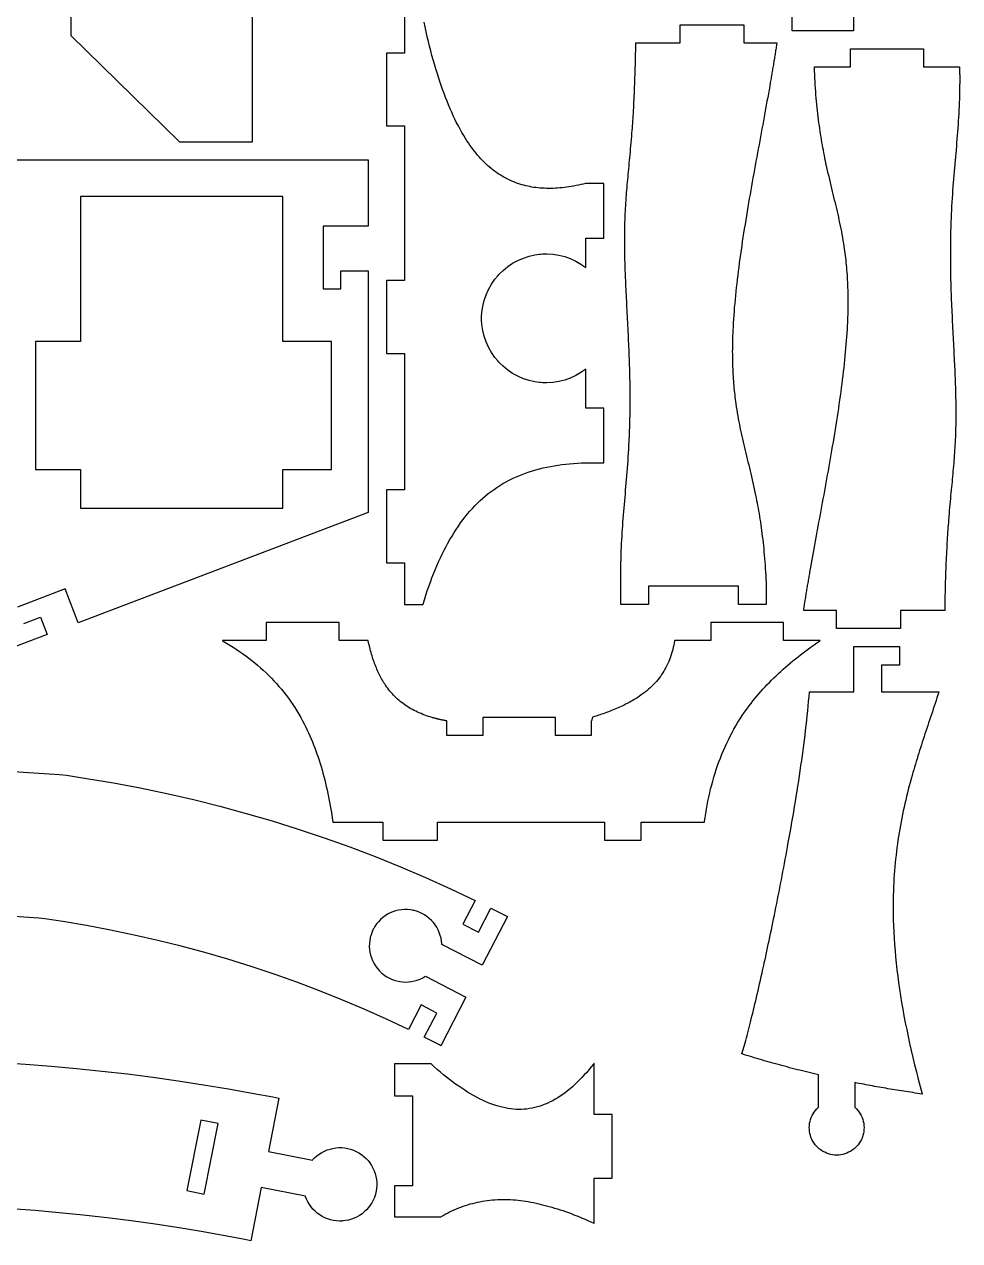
# Model space of a CAD drawing. Extents: x 0 to 195, y 0 to 270.
# Drawn here: x 91.5 to 194.9, y 0 to 134.4 of the extents above; entities that cross this region are included whole.
import ezdxf

# ---------------------------------------------------------------- set-up
doc = ezdxf.new("R2010")
doc.units = 0
doc.layers.get('0').update_dxf_attribs({"linetype": 'CONTINUOUS'})

msp = doc.modelspace()

# ---------------------------------------------------------------- linework, layer by layer
at = {"color": 0}
for points in [[(96.6657, 136.151), (96.6657, 133.173), (108.688, 121.438), (116.741, 121.438), (116.741, 181.513)], [(133.551, 135.245), (133.551, 131.245), (131.551, 131.245), (131.551, 123.195), (133.551, 123.195), (133.551, 106.113), (131.551, 106.113), (131.551, 98.0625), (133.551, 98.0625), (133.551, 82.9728), (131.551, 82.9728), (131.551, 74.9228), (133.551, 74.9228), (133.551, 70.319), (135.594, 70.319), (135.595, 70.3197), (135.595, 70.3203), (135.595, 70.3208), (135.595, 70.3214), (135.596, 70.3232), (135.596, 70.3238), (135.596, 70.325), (135.597, 70.3256), (135.597, 70.3274), (135.597, 70.3279), (135.597, 70.3292), (135.598, 70.3297), (135.598, 70.3303), (135.598, 70.3308), (135.598, 70.3315), (135.599, 70.3333), (135.599, 70.3339), (135.599, 70.3351), (135.599, 70.3357), (135.6, 70.3375), (135.753, 70.8381), (135.911, 71.3321), (136.073, 71.8192), (136.239, 72.2996), (136.409, 72.7728), (136.583, 73.239), (136.762, 73.6982), (136.945, 74.1499), (137.133, 74.5943), (137.325, 75.0314), (137.522, 75.4608), (137.724, 75.8825), (137.93, 76.2965), (138.141, 76.7026), (138.356, 77.101), (138.577, 77.4911), (138.803, 77.8732), (139.033, 78.2471), (139.269, 78.6126), (139.51, 78.9697), (139.756, 79.3183), (140.007, 79.6582), (140.263, 79.9896), (140.525, 80.3119), (140.792, 80.6256), (141.065, 80.9301), (141.343, 81.2256), (141.626, 81.5119), (141.915, 81.7889), (142.211, 82.0565), (142.511, 82.3146), (142.818, 82.5632), (143.131, 82.8021), (143.449, 83.0318), (143.774, 83.2521), (144.103, 83.4631), (144.438, 83.665), (144.779, 83.8576), (145.125, 84.0414), (145.476, 84.2162), (145.833, 84.3824), (146.196, 84.5396), (146.564, 84.6882), (146.936, 84.8282), (147.315, 84.9597), (147.699, 85.0828), (148.086, 85.1975), (148.479, 85.304), (148.878, 85.4022), (149.282, 85.4925), (149.69, 85.5747), (150.103, 85.649), (150.521, 85.7154), (150.943, 85.774), (151.371, 85.825), (151.803, 85.8685), (152.239, 85.9043), (152.681, 85.9328), (153.126, 85.9539), (153.576, 85.9676), (153.576, 85.9676), (155.601, 85.9676), (155.601, 92.0176), (153.601, 92.0176), (153.601, 96.3315), (153.469, 96.2283), (153.057, 95.9433), (152.482, 95.6099), (151.881, 95.3325), (151.258, 95.1125), (150.618, 94.951), (149.965, 94.8493), (149.301, 94.8088), (148.8, 94.8172), (148.633, 94.8304), (148.467, 94.8436), (147.969, 94.9147), (147.322, 95.0596), (146.692, 95.2633), (146.086, 95.524), (145.506, 95.8397), (144.957, 96.2086), (144.442, 96.6288), (144.079, 96.9754), (143.965, 97.0981), (143.853, 97.2208), (143.536, 97.6101), (143.157, 98.1565), (142.833, 98.7332), (142.565, 99.3363), (142.353, 99.9615), (142.2, 100.605), (142.107, 101.263), (142.075, 101.764), (142.075, 101.931), (142.075, 102.098), (142.107, 102.599), (142.2, 103.257), (142.353, 103.9), (142.565, 104.526), (142.833, 105.129), (143.157, 105.705), (143.536, 106.252), (143.853, 106.641), (143.965, 106.764), (144.079, 106.886), (144.442, 107.233), (144.957, 107.653), (145.506, 108.022), (146.086, 108.338), (146.692, 108.598), (147.322, 108.802), (147.969, 108.947), (148.467, 109.018), (148.633, 109.031), (148.8, 109.045), (149.301, 109.053), (149.965, 109.012), (150.618, 108.911), (151.258, 108.749), (151.881, 108.529), (152.482, 108.252), (153.057, 107.919), (153.469, 107.634), (153.601, 107.53), (153.601, 110.792), (155.601, 110.792), (155.601, 116.842), (153.572, 116.842), (153.569, 116.841), (153.301, 116.774), (153.036, 116.711), (152.772, 116.653), (152.51, 116.598), (152.249, 116.548), (151.989, 116.503), (151.732, 116.461), (151.476, 116.424), (151.222, 116.392), (150.971, 116.364), (150.719, 116.34), (150.471, 116.32), (150.225, 116.306), (149.981, 116.295), (149.737, 116.289), (149.496, 116.288), (149.256, 116.291), (149.018, 116.299), (148.783, 116.311), (148.549, 116.328), (148.317, 116.35), (148.087, 116.376), (147.858, 116.407), (147.632, 116.443), (147.408, 116.483), (147.186, 116.528), (146.965, 116.578), (146.746, 116.633), (146.529, 116.692), (146.315, 116.756), (146.086, 116.831), (145.858, 116.912), (145.633, 116.998), (145.411, 117.091), (145.192, 117.189), (144.974, 117.294), (144.758, 117.404), (144.546, 117.521), (144.335, 117.643), (144.128, 117.771), (143.922, 117.905), (143.718, 118.045), (143.517, 118.191), (143.318, 118.343), (143.122, 118.501), (142.928, 118.664), (142.736, 118.833), (142.547, 119.008), (142.36, 119.189), (142.175, 119.376), (141.993, 119.569), (141.814, 119.767), (141.636, 119.971), (141.46, 120.181), (141.288, 120.397), (141.115, 120.618), (140.947, 120.846), (140.781, 121.078), (140.617, 121.317), (140.456, 121.561), (140.296, 121.811), (140.093, 122.142), (139.893, 122.482), (139.697, 122.831), (139.506, 123.188), (139.317, 123.553), (139.131, 123.927), (138.947, 124.309), (138.769, 124.7), (138.593, 125.099), (138.42, 125.506), (138.251, 125.921), (138.085, 126.343), (137.922, 126.774), (137.762, 127.213), (137.605, 127.659), (137.451, 128.113), (137.3, 128.574), (137.153, 129.043), (137.008, 129.52), (136.866, 130.003), (136.727, 130.494), (136.591, 130.992), (136.457, 131.497), (136.327, 132.009), (136.199, 132.528), (136.074, 133.054), (135.952, 133.587), (135.832, 134.126), (135.715, 134.672)], [(183.189, 135.709), (183.189, 133.709), (176.389, 133.709), (176.389, 135.709)], [(84.5758, 119.438), (129.551, 119.438), (129.551, 112.127), (129.551, 112.127), (124.551, 112.127), (124.551, 105.177), (126.501, 105.177), (126.501, 107.177), (129.551, 107.177), (129.551, 80.4887), (97.471, 68.2986), (96.0501, 72.0378), (90.7683, 70.0307)], [(91.461, 68.2079), (93.3306, 68.9183), (94.0588, 67.0019), (59.8769, 54.0132)], [(79.469, 52.57), (95.4311, 51.5376), (96.1781, 51.4347), (98.415, 51.0961), (101.387, 50.5961), (104.348, 50.0381), (107.295, 49.4222), (110.229, 48.7487), (113.148, 48.0181), (116.051, 47.2301), (118.938, 46.3856), (121.808, 45.4844), (124.66, 44.5269), (127.493, 43.5133), (130.307, 42.444), (133.1, 41.3192), (135.872, 40.1392), (138.621, 38.9039), (140.669, 37.9432), (141.347, 37.6139), (139.993, 34.9883), (141.726, 34.0944), (143.097, 36.7514), (143.25, 36.6749), (144.772, 35.8993), (144.924, 35.8208), (142.15, 30.444), (137.671, 32.7543), (137.668, 32.8389), (137.644, 33.0918), (137.589, 33.4214), (137.508, 33.7421), (137.401, 34.0524), (137.27, 34.351), (137.116, 34.6369), (136.94, 34.9086), (136.743, 35.165), (136.526, 35.4046), (136.29, 35.6263), (136.036, 35.8287), (135.766, 36.0107), (135.479, 36.1708), (135.178, 36.3081), (134.864, 36.4207), (134.619, 36.4896), (134.537, 36.5079), (134.454, 36.5262), (134.203, 36.5674), (133.871, 36.5983), (133.54, 36.6014), (133.213, 36.5775), (132.89, 36.5272), (132.575, 36.4511), (132.267, 36.3501), (131.969, 36.2249), (131.682, 36.0761), (131.407, 35.9043), (131.147, 35.7106), (130.902, 35.4953), (130.674, 35.2592), (130.465, 35.0031), (130.276, 34.7276), (130.147, 34.5087), (130.108, 34.4335), (130.069, 34.3583), (129.966, 34.1265), (129.851, 33.8126), (129.763, 33.4936), (129.703, 33.1711), (129.67, 32.8467), (129.663, 32.5221), (129.682, 32.1989), (129.727, 31.8788), (129.798, 31.5632), (129.894, 31.2539), (130.015, 30.9526), (130.161, 30.661), (130.331, 30.3804), (130.525, 30.1126), (130.743, 29.8594), (130.922, 29.679), (130.985, 29.6224), (131.047, 29.5658), (131.245, 29.4064), (131.52, 29.2154), (131.806, 29.0497), (132.102, 28.9092), (132.407, 28.7942), (132.72, 28.7046), (133.037, 28.6408), (133.358, 28.6029), (133.681, 28.5908), (134.005, 28.6049), (134.327, 28.6451), (134.646, 28.7117), (134.961, 28.8047), (135.269, 28.9243), (135.57, 29.0707), (135.79, 29.1976), (135.861, 29.2439), (140.339, 26.9335), (140.339, 26.9335), (137.566, 21.5567), (137.414, 21.6353), (135.891, 22.41), (135.738, 22.4863), (137.119, 25.1626), (135.386, 26.0567), (133.987, 23.3451), (133.383, 23.6361), (131.559, 24.4856), (129.111, 25.5776), (126.643, 26.621), (124.156, 27.6154), (121.652, 28.5608), (119.13, 29.4567), (116.592, 30.3031), (114.037, 31.0997), (111.468, 31.8464), (108.884, 32.5428), (106.287, 33.1888), (103.677, 33.784), (101.055, 34.3285), (98.4215, 34.8217), (95.7774, 35.2636), (93.7876, 35.5629), (93.1233, 35.654), (85.999, 36.1147)], [(88.8408, 19.6986), (91.6628, 19.5146), (94.4819, 19.2954), (97.2982, 19.0414), (100.111, 18.7524), (102.92, 18.4283), (105.725, 18.0694), (108.526, 17.6758), (111.322, 17.2474), (114.113, 16.784), (116.899, 16.286), (118.985, 15.8907), (119.679, 15.7532), (118.514, 9.86746), (123.38, 8.90408), (123.436, 8.96838), (123.615, 9.15181), (123.867, 9.37614), (124.134, 9.57667), (124.415, 9.75319), (124.707, 9.90533), (125.009, 10.0327), (125.319, 10.1351), (125.637, 10.2121), (125.959, 10.2634), (126.285, 10.2887), (126.613, 10.2876), (126.941, 10.2598), (127.268, 10.205), (127.592, 10.1229), (127.911, 10.0131), (128.147, 9.91297), (128.223, 9.87532), (128.3, 9.83772), (128.523, 9.71192), (128.805, 9.52642), (129.068, 9.32032), (129.311, 9.09511), (129.533, 8.85232), (129.735, 8.59338), (129.914, 8.31982), (130.07, 8.03321), (130.203, 7.73492), (130.312, 7.42654), (130.395, 7.10954), (130.453, 6.78538), (130.485, 6.45562), (130.489, 6.12169), (130.465, 5.7851), (130.43, 5.53114), (130.413, 5.44738), (130.397, 5.36367), (130.333, 5.11524), (130.226, 4.79508), (130.095, 4.48801), (129.94, 4.1951), (129.763, 3.91749), (129.565, 3.65625), (129.347, 3.41254), (129.111, 3.18739), (128.857, 2.98199), (128.587, 2.79731), (128.303, 2.63456), (128.004, 2.49479), (127.694, 2.37918), (127.372, 2.28868), (127.041, 2.22456), (126.787, 2.19342), (126.701, 2.18778), (126.616, 2.18218), (126.36, 2.17958), (126.023, 2.19965), (125.693, 2.24707), (125.369, 2.3209), (125.056, 2.42025), (124.752, 2.54417), (124.46, 2.69174), (124.182, 2.86203), (123.918, 3.05414), (123.669, 3.26708), (123.439, 3.5), (123.227, 3.7519), (123.035, 4.02192), (122.864, 4.30908), (122.717, 4.61253), (122.621, 4.85042), (122.593, 4.93121), (117.727, 5.89453), (116.562, 0.00879), (115.905, 0.13894), (113.931, 0.51275), (111.295, 0.98318), (108.653, 1.42014), (106.007, 1.82357), (103.356, 2.19347), (100.701, 2.52979), (98.0422, 2.83247), (95.38, 3.10151), (92.7146, 3.33692), (90.0461, 3.53863)]]:
    msp.add_lwpolyline(points, dxfattribs=at)
for points in [[(173.526, 72.3444), (173.526, 70.319), (170.476, 70.319), (170.476, 72.319), (160.526, 72.319), (160.526, 70.319), (157.476, 70.319), (157.476, 72.3436), (157.475, 72.4647), (157.472, 72.5857), (157.471, 72.7064), (157.469, 72.8267), (157.468, 72.9468), (157.467, 73.0667), (157.467, 73.1863), (157.465, 73.3054), (157.465, 73.4244), (157.464, 73.5432), (157.464, 73.6617), (157.465, 73.7799), (157.465, 73.8978), (157.465, 74.0154), (157.467, 74.1329), (157.467, 74.2501), (157.468, 74.3671), (157.469, 74.4836), (157.471, 74.6001), (157.474, 74.7162), (157.475, 74.8322), (157.478, 74.9479), (157.479, 75.0635), (157.482, 75.1788), (157.485, 75.2936), (157.487, 75.4085), (157.49, 75.5231), (157.494, 75.6374), (157.497, 75.7515), (157.501, 75.8653), (157.515, 76.2686), (157.532, 76.6692), (157.551, 77.0675), (157.571, 77.4639), (157.594, 77.8583), (157.618, 78.2514), (157.644, 78.6432), (157.672, 79.034), (157.701, 79.424), (157.731, 79.8135), (157.761, 80.2029), (157.793, 80.5922), (157.826, 80.9818), (157.86, 81.3719), (157.893, 81.7629), (157.928, 82.155), (157.962, 82.5483), (157.996, 82.9432), (158.031, 83.34), (158.065, 83.7389), (158.099, 84.1401), (158.132, 84.5439), (158.164, 84.9506), (158.196, 85.3603), (158.228, 85.7735), (158.257, 86.1903), (158.286, 86.6108), (158.314, 87.0357), (158.34, 87.465), (158.364, 87.8989), (158.386, 88.3378), (158.399, 88.5847), (158.41, 88.8333), (158.421, 89.0837), (158.431, 89.336), (158.439, 89.5897), (158.449, 89.8454), (158.456, 90.1026), (158.462, 90.3615), (158.469, 90.6221), (158.475, 90.8843), (158.481, 91.1481), (158.485, 91.4135), (158.489, 91.6804), (158.492, 91.949), (158.494, 92.219), (158.496, 92.4907), (158.497, 92.7639), (158.497, 93.0385), (158.497, 93.3146), (158.496, 93.5921), (158.494, 93.8711), (158.492, 94.1515), (158.489, 94.4335), (158.485, 94.7168), (158.479, 95.0014), (158.475, 95.2874), (158.468, 95.5747), (158.461, 95.8633), (158.454, 96.1533), (158.446, 96.4446), (158.438, 96.7372), (158.426, 97.0749), (158.414, 97.4136), (158.401, 97.7532), (158.389, 98.0936), (158.375, 98.4346), (158.36, 98.776), (158.344, 99.1175), (158.329, 99.4593), (158.314, 99.8011), (158.297, 100.143), (158.281, 100.484), (158.264, 100.825), (158.247, 101.165), (158.231, 101.505), (158.212, 101.843), (158.196, 102.181), (158.178, 102.517), (158.161, 102.852), (158.144, 103.186), (158.126, 103.517), (158.11, 103.847), (158.093, 104.175), (158.078, 104.501), (158.061, 104.825), (158.046, 105.146), (158.032, 105.465), (158.017, 105.781), (158.004, 106.094), (157.99, 106.405), (157.978, 106.712), (157.968, 106.956), (157.96, 107.198), (157.951, 107.438), (157.943, 107.676), (157.936, 107.911), (157.929, 108.144), (157.924, 108.376), (157.918, 108.605), (157.913, 108.832), (157.908, 109.058), (157.904, 109.281), (157.901, 109.502), (157.899, 109.722), (157.896, 109.939), (157.894, 110.155), (157.893, 110.368), (157.893, 110.58), (157.893, 110.79), (157.894, 110.999), (157.896, 111.205), (157.897, 111.41), (157.9, 111.613), (157.903, 111.815), (157.907, 112.015), (157.911, 112.213), (157.915, 112.41), (157.921, 112.605), (157.928, 112.798), (157.933, 112.99), (157.942, 113.181), (157.954, 113.483), (157.968, 113.782), (157.985, 114.078), (158.001, 114.372), (158.019, 114.664), (158.039, 114.955), (158.06, 115.244), (158.082, 115.533), (158.104, 115.821), (158.128, 116.109), (158.153, 116.397), (158.178, 116.686), (158.204, 116.976), (158.231, 117.267), (158.257, 117.56), (158.285, 117.855), (158.314, 118.153), (158.343, 118.453), (158.372, 118.757), (158.401, 119.064), (158.431, 119.375), (158.46, 119.69), (158.49, 120.01), (158.521, 120.334), (158.55, 120.665), (158.581, 121.001), (158.61, 121.343), (158.639, 121.691), (158.668, 122.046), (158.697, 122.408), (158.718, 122.67), (158.737, 122.935), (158.757, 123.205), (158.776, 123.478), (158.796, 123.757), (158.814, 124.039), (158.832, 124.327), (158.85, 124.618), (158.868, 124.915), (158.885, 125.216), (158.901, 125.522), (158.917, 125.833), (158.933, 126.149), (158.949, 126.47), (158.962, 126.795), (158.978, 127.127), (158.992, 127.463), (159.004, 127.804), (159.017, 128.151), (159.029, 128.504), (159.04, 128.862), (159.051, 129.225), (159.063, 129.594), (159.072, 129.969), (159.081, 130.35), (159.09, 130.737), (159.097, 131.129), (159.106, 131.528), (159.111, 131.933), (159.117, 132.344), (159.117, 132.346), (159.118, 132.347), (159.118, 132.35), (159.118, 132.351), (159.118, 132.354), (159.118, 132.355), (159.118, 132.358), (159.118, 132.359), (159.118, 132.363), (159.118, 132.363), (159.118, 132.367), (159.118, 132.368), (159.118, 132.369), (164.015, 132.369), (164.015, 134.369), (171.065, 134.369), (171.065, 132.369), (174.711, 132.369), (174.711, 132.368), (174.711, 132.367), (174.711, 132.366), (174.711, 132.364), (174.711, 132.363), (174.711, 132.362), (174.711, 132.361), (174.71, 132.361), (174.71, 132.36), (174.71, 132.359), (174.71, 132.358), (174.71, 132.357), (174.71, 132.356), (174.71, 132.355), (174.71, 132.354), (174.71, 132.352), (174.708, 132.351), (174.708, 132.348), (174.708, 132.347), (174.708, 132.345), (174.708, 132.344), (174.708, 132.343), (174.707, 132.341), (174.707, 132.34), (174.686, 132.203), (174.664, 132.066), (174.643, 131.928), (174.621, 131.789), (174.599, 131.65), (174.576, 131.51), (174.554, 131.369), (174.532, 131.228), (174.508, 131.087), (174.486, 130.945), (174.462, 130.802), (174.439, 130.659), (174.415, 130.515), (174.392, 130.371), (174.368, 130.226), (174.343, 130.081), (174.319, 129.935), (174.294, 129.789), (174.269, 129.642), (174.244, 129.494), (174.219, 129.346), (174.194, 129.197), (174.169, 129.048), (174.143, 128.899), (174.118, 128.749), (174.092, 128.598), (174.065, 128.447), (174.039, 128.295), (174.013, 128.143), (173.986, 127.99), (173.915, 127.583), (173.842, 127.172), (173.768, 126.758), (173.693, 126.339), (173.618, 125.918), (173.54, 125.494), (173.462, 125.067), (173.385, 124.636), (173.306, 124.203), (173.225, 123.767), (173.144, 123.329), (173.064, 122.889), (172.982, 122.446), (172.9, 122.001), (172.818, 121.554), (172.735, 121.105), (172.651, 120.655), (172.569, 120.202), (172.486, 119.749), (172.403, 119.294), (172.319, 118.837), (172.236, 118.38), (172.154, 117.922), (172.071, 117.462), (171.989, 117.002), (171.907, 116.542), (171.826, 116.081), (171.744, 115.62), (171.665, 115.158), (171.585, 114.696), (171.507, 114.235), (171.425, 113.753), (171.344, 113.273), (171.267, 112.793), (171.189, 112.314), (171.112, 111.836), (171.038, 111.359), (170.964, 110.884), (170.892, 110.41), (170.821, 109.938), (170.753, 109.467), (170.686, 108.998), (170.621, 108.531), (170.558, 108.066), (170.496, 107.604), (170.438, 107.143), (170.381, 106.686), (170.325, 106.23), (170.272, 105.778), (170.222, 105.328), (170.175, 104.881), (170.129, 104.438), (170.086, 103.997), (170.046, 103.56), (170.008, 103.127), (169.974, 102.697), (169.942, 102.27), (169.913, 101.848), (169.886, 101.429), (169.862, 101.015), (169.842, 100.605), (169.829, 100.302), (169.818, 100.002), (169.808, 99.7039), (169.8, 99.4085), (169.794, 99.1153), (169.79, 98.8244), (169.788, 98.536), (169.786, 98.2497), (169.788, 97.9657), (169.789, 97.684), (169.793, 97.4046), (169.8, 97.1272), (169.807, 96.8522), (169.815, 96.5793), (169.826, 96.3085), (169.839, 96.0397), (169.853, 95.7731), (169.868, 95.5085), (169.885, 95.2458), (169.903, 94.9853), (169.924, 94.7267), (169.944, 94.47), (169.968, 94.2153), (169.993, 93.9625), (170.018, 93.7115), (170.046, 93.4624), (170.075, 93.2151), (170.106, 92.9696), (170.138, 92.726), (170.171, 92.484), (170.221, 92.1481), (170.272, 91.8153), (170.328, 91.4853), (170.383, 91.1579), (170.443, 90.8328), (170.504, 90.5099), (170.568, 90.1887), (170.633, 89.8692), (170.7, 89.551), (170.768, 89.2338), (170.839, 88.9174), (170.91, 88.6017), (170.982, 88.2862), (171.057, 87.971), (171.131, 87.6554), (171.207, 87.3394), (171.283, 87.0229), (171.36, 86.7054), (171.438, 86.3868), (171.515, 86.0667), (171.594, 85.745), (171.672, 85.4214), (171.75, 85.0956), (171.828, 84.7674), (171.906, 84.4365), (171.983, 84.1028), (172.06, 83.7658), (172.136, 83.4256), (172.211, 83.0815), (172.286, 82.7338), (172.36, 82.3817), (172.417, 82.1013), (172.472, 81.8176), (172.528, 81.531), (172.582, 81.241), (172.635, 80.9478), (172.686, 80.6513), (172.737, 80.3513), (172.788, 80.0478), (172.836, 79.7407), (172.883, 79.43), (172.929, 79.1157), (172.975, 78.7975), (173.018, 78.4756), (173.061, 78.1496), (173.101, 77.8197), (173.142, 77.4858), (173.179, 77.1476), (173.217, 76.8054), (173.251, 76.4589), (173.285, 76.1079), (173.317, 75.7526), (173.347, 75.3929), (173.376, 75.0286), (173.403, 74.6596), (173.428, 74.286), (173.451, 73.9076), (173.474, 73.5243), (173.493, 73.1363), (173.511, 72.7431), (173.526, 72.345), (173.526, 72.3444)], [(194.903, 129.684), (194.906, 129.563), (194.907, 129.443), (194.91, 129.322), (194.911, 129.202), (194.913, 129.082), (194.913, 128.963), (194.914, 128.843), (194.915, 128.724), (194.915, 128.606), (194.915, 128.487), (194.915, 128.369), (194.915, 128.251), (194.915, 128.133), (194.914, 128.016), (194.914, 127.899), (194.913, 127.782), (194.911, 127.665), (194.91, 127.549), (194.908, 127.432), (194.907, 127.317), (194.906, 127.201), (194.903, 127.085), (194.9, 126.97), (194.899, 126.855), (194.896, 126.74), (194.893, 126.626), (194.889, 126.512), (194.886, 126.398), (194.883, 126.284), (194.879, 126.17), (194.865, 125.759), (194.847, 125.351), (194.828, 124.945), (194.807, 124.542), (194.783, 124.14), (194.758, 123.74), (194.732, 123.341), (194.704, 122.943), (194.675, 122.546), (194.644, 122.149), (194.612, 121.753), (194.579, 121.356), (194.546, 120.959), (194.513, 120.561), (194.478, 120.163), (194.443, 119.763), (194.408, 119.362), (194.372, 118.959), (194.337, 118.555), (194.303, 118.148), (194.269, 117.738), (194.235, 117.326), (194.203, 116.91), (194.171, 116.491), (194.139, 116.069), (194.108, 115.642), (194.081, 115.212), (194.053, 114.777), (194.028, 114.337), (194.003, 113.893), (193.982, 113.443), (193.969, 113.194), (193.96, 112.944), (193.95, 112.692), (193.94, 112.438), (193.932, 112.183), (193.924, 111.925), (193.917, 111.666), (193.91, 111.406), (193.904, 111.144), (193.9, 110.88), (193.894, 110.614), (193.892, 110.347), (193.888, 110.079), (193.886, 109.809), (193.883, 109.537), (193.883, 109.264), (193.883, 108.989), (193.883, 108.713), (193.885, 108.436), (193.886, 108.157), (193.889, 107.876), (193.892, 107.594), (193.896, 107.311), (193.9, 107.026), (193.906, 106.74), (193.911, 106.453), (193.918, 106.164), (193.926, 105.874), (193.933, 105.583), (193.943, 105.291), (193.954, 104.953), (193.965, 104.614), (193.978, 104.275), (193.992, 103.934), (194.006, 103.593), (194.019, 103.252), (194.035, 102.91), (194.05, 102.568), (194.067, 102.227), (194.082, 101.885), (194.099, 101.544), (194.115, 101.203), (194.133, 100.863), (194.15, 100.523), (194.167, 100.185), (194.185, 99.8469), (194.201, 99.5107), (194.219, 99.1757), (194.236, 98.8422), (194.253, 98.5104), (194.269, 98.1804), (194.286, 97.8525), (194.303, 97.5265), (194.318, 97.2028), (194.333, 96.8814), (194.349, 96.5628), (194.362, 96.2467), (194.376, 95.9335), (194.389, 95.6232), (194.401, 95.3161), (194.411, 95.0849), (194.419, 94.8556), (194.428, 94.6282), (194.435, 94.4028), (194.442, 94.1793), (194.449, 93.9578), (194.454, 93.7381), (194.46, 93.5203), (194.465, 93.3043), (194.469, 93.09), (194.474, 92.8776), (194.476, 92.6669), (194.479, 92.4581), (194.482, 92.251), (194.483, 92.0454), (194.485, 91.8417), (194.486, 91.6396), (194.486, 91.439), (194.486, 91.2401), (194.486, 91.0428), (194.485, 90.8471), (194.483, 90.6529), (194.481, 90.4603), (194.478, 90.2692), (194.475, 90.0794), (194.471, 89.8912), (194.467, 89.7044), (194.461, 89.519), (194.456, 89.3351), (194.45, 89.1525), (194.439, 88.8469), (194.425, 88.545), (194.411, 88.2461), (194.396, 87.9497), (194.378, 87.6557), (194.36, 87.3636), (194.34, 87.0731), (194.319, 86.7836), (194.299, 86.495), (194.275, 86.2069), (194.251, 85.9189), (194.228, 85.6307), (194.203, 85.3418), (194.176, 85.0518), (194.15, 84.7606), (194.122, 84.4675), (194.094, 84.1725), (194.067, 83.875), (194.038, 83.5747), (194.008, 83.2711), (193.979, 82.964), (193.95, 82.6532), (193.919, 82.3381), (193.89, 82.0182), (193.86, 81.6933), (193.829, 81.3632), (193.8, 81.0272), (193.769, 80.6853), (193.74, 80.3369), (193.711, 79.9817), (193.682, 79.6193), (193.663, 79.3582), (193.642, 79.0928), (193.622, 78.8232), (193.603, 78.5493), (193.585, 78.271), (193.565, 77.9883), (193.547, 77.7011), (193.531, 77.4093), (193.513, 77.1129), (193.496, 76.8117), (193.479, 76.5057), (193.462, 76.1949), (193.447, 75.879), (193.432, 75.5583), (193.417, 75.2324), (193.403, 74.9013), (193.389, 74.565), (193.375, 74.2235), (193.362, 73.8764), (193.351, 73.524), (193.339, 73.1661), (193.328, 72.8025), (193.318, 72.4333), (193.308, 72.0583), (193.299, 71.6776), (193.29, 71.291), (193.282, 70.8983), (193.275, 70.4997), (193.268, 70.095), (193.263, 69.6842), (193.263, 69.6833), (193.263, 69.68), (193.263, 69.6792), (193.263, 69.676), (193.263, 69.6751), (193.263, 69.6718), (193.263, 69.671), (193.263, 69.6676), (193.263, 69.6669), (193.263, 69.6636), (193.263, 69.6628), (193.263, 69.6594), (193.263, 69.6586), (188.365, 69.6586), (188.365, 67.6586), (181.315, 67.6586), (181.315, 69.6586), (177.668, 69.6586), (177.672, 69.6875), (177.694, 69.8249), (177.715, 69.9629), (177.737, 70.1014), (177.76, 70.2406), (177.782, 70.3803), (177.804, 70.5206), (177.826, 70.6614), (177.849, 70.8028), (177.872, 70.9447), (177.894, 71.0872), (177.918, 71.2303), (177.942, 71.374), (177.965, 71.5181), (177.989, 71.6628), (178.014, 71.8081), (178.038, 71.9539), (178.063, 72.1003), (178.086, 72.2472), (178.111, 72.3946), (178.136, 72.5425), (178.161, 72.691), (178.188, 72.84), (178.212, 72.9896), (178.237, 73.1397), (178.264, 73.2903), (178.29, 73.4414), (178.317, 73.5931), (178.343, 73.7453), (178.369, 73.8979), (178.396, 74.0511), (178.465, 74.4447), (178.535, 74.8418), (178.607, 75.2422), (178.679, 75.6457), (178.751, 76.0524), (178.826, 76.4618), (178.901, 76.8743), (178.976, 77.2893), (179.053, 77.7071), (179.131, 78.1272), (179.208, 78.5499), (179.286, 78.9747), (179.365, 79.4017), (179.444, 79.8307), (179.524, 80.2617), (179.603, 80.6944), (179.683, 81.1288), (179.764, 81.5649), (179.843, 82.0022), (179.924, 82.4411), (180.004, 82.8811), (180.085, 83.3222), (180.164, 83.7644), (180.244, 84.2075), (180.324, 84.6513), (180.403, 85.0957), (180.482, 85.5407), (180.561, 85.9861), (180.639, 86.4318), (180.717, 86.8778), (180.793, 87.3238), (180.874, 87.7929), (180.953, 88.2619), (181.031, 88.7301), (181.108, 89.1976), (181.183, 89.6642), (181.258, 90.1297), (181.332, 90.5943), (181.403, 91.0575), (181.474, 91.5194), (181.542, 91.9799), (181.61, 92.4387), (181.675, 92.8958), (181.739, 93.3513), (181.801, 93.8046), (181.861, 94.256), (181.919, 94.7051), (181.976, 95.1521), (182.031, 95.5967), (182.083, 96.0386), (182.133, 96.4779), (182.181, 96.9146), (182.226, 97.3482), (182.269, 97.779), (182.31, 98.2067), (182.349, 98.631), (182.385, 99.0521), (182.417, 99.4697), (182.447, 99.8837), (182.475, 100.294), (182.5, 100.701), (182.522, 101.103), (182.538, 101.423), (182.551, 101.74), (182.564, 102.054), (182.574, 102.365), (182.581, 102.674), (182.587, 102.981), (182.59, 103.284), (182.593, 103.586), (182.593, 103.884), (182.592, 104.181), (182.589, 104.474), (182.583, 104.766), (182.576, 105.055), (182.568, 105.342), (182.557, 105.626), (182.546, 105.908), (182.532, 106.188), (182.515, 106.465), (182.499, 106.74), (182.479, 107.013), (182.458, 107.284), (182.436, 107.553), (182.411, 107.819), (182.386, 108.084), (182.358, 108.346), (182.329, 108.607), (182.299, 108.865), (182.265, 109.122), (182.232, 109.376), (182.196, 109.629), (182.16, 109.88), (182.107, 110.212), (182.053, 110.543), (181.996, 110.87), (181.936, 111.195), (181.875, 111.518), (181.813, 111.839), (181.747, 112.159), (181.681, 112.477), (181.611, 112.794), (181.542, 113.11), (181.469, 113.426), (181.397, 113.742), (181.324, 114.057), (181.249, 114.372), (181.174, 114.688), (181.097, 115.005), (181.019, 115.322), (180.942, 115.641), (180.864, 115.961), (180.786, 116.283), (180.708, 116.606), (180.629, 116.932), (180.551, 117.26), (180.474, 117.591), (180.397, 117.925), (180.319, 118.262), (180.244, 118.602), (180.168, 118.946), (180.094, 119.294), (180.021, 119.646), (179.964, 119.927), (179.907, 120.21), (179.853, 120.497), (179.799, 120.787), (179.746, 121.08), (179.693, 121.377), (179.643, 121.676), (179.593, 121.98), (179.544, 122.287), (179.496, 122.597), (179.45, 122.912), (179.406, 123.23), (179.361, 123.552), (179.319, 123.878), (179.278, 124.208), (179.239, 124.542), (179.2, 124.88), (179.164, 125.222), (179.129, 125.568), (179.096, 125.919), (179.064, 126.275), (179.033, 126.634), (179.004, 126.999), (178.978, 127.368), (178.951, 127.741), (178.929, 128.119), (178.907, 128.503), (178.888, 128.891), (178.869, 129.284), (178.853, 129.682), (178.853, 129.683), (178.853, 129.684), (178.853, 129.685), (178.853, 129.685), (178.853, 129.686), (178.853, 129.687), (178.853, 129.689), (178.853, 129.69), (178.853, 129.691), (178.853, 129.692), (178.853, 129.693), (178.853, 129.694), (178.853, 129.695), (178.853, 129.696), (178.853, 129.697), (178.853, 129.697), (178.853, 129.698), (178.853, 129.699), (178.853, 129.7), (178.853, 129.702), (178.853, 129.703), (178.853, 129.704), (178.853, 129.704), (178.853, 129.706), (178.853, 129.707), (178.853, 129.708), (178.853, 129.709), (182.853, 129.709), (182.853, 131.709), (190.903, 131.709), (190.903, 129.709), (194.903, 129.709), (194.903, 129.684)], [(125.501, 99.3878), (120.11, 99.3878), (120.11, 115.388), (97.7597, 115.388), (97.7597, 99.3878), (92.7597, 99.3878), (92.7597, 85.2378), (97.7597, 85.2378), (97.7597, 80.9378), (120.11, 80.9378), (120.11, 85.2378), (125.501, 85.2378), (125.501, 99.3878)], [(179.499, 66.319), (175.443, 66.319), (175.443, 68.319), (167.393, 68.319), (167.393, 66.319), (163.396, 66.319), (163.396, 66.3176), (163.396, 66.3169), (163.394, 66.3049), (163.394, 66.3042), (163.393, 66.3021), (163.393, 66.3014), (163.393, 66.2971), (163.353, 66.054), (163.308, 65.8136), (163.257, 65.576), (163.201, 65.3412), (163.14, 65.1094), (163.075, 64.8804), (163.003, 64.6543), (162.925, 64.4311), (162.842, 64.2108), (162.753, 63.9935), (162.658, 63.7792), (162.56, 63.5679), (162.453, 63.3597), (162.342, 63.1546), (162.224, 62.9525), (162.101, 62.7535), (161.972, 62.5576), (161.836, 62.365), (161.694, 62.1756), (161.547, 61.9893), (161.394, 61.8062), (161.235, 61.6265), (161.068, 61.45), (160.896, 61.2768), (160.717, 61.1069), (160.532, 60.9404), (160.34, 60.7772), (160.142, 60.6175), (159.938, 60.4612), (159.726, 60.3085), (159.508, 60.1589), (159.368, 60.0657), (159.225, 59.9739), (159.079, 59.8831), (158.932, 59.7936), (158.781, 59.7053), (158.629, 59.6182), (158.474, 59.5322), (158.317, 59.4474), (158.158, 59.3639), (157.997, 59.2813), (157.833, 59.2), (157.668, 59.1197), (157.5, 59.0407), (157.329, 58.9626), (157.158, 58.8857), (156.983, 58.81), (156.807, 58.7353), (156.629, 58.6615), (156.449, 58.5889), (156.267, 58.5174), (156.083, 58.4468), (155.897, 58.3774), (155.708, 58.3088), (155.519, 58.2414), (155.328, 58.1749), (155.133, 58.1093), (154.938, 58.0449), (154.74, 57.9812), (154.542, 57.9186), (154.34, 57.8569), (154.328, 57.8531), (154.317, 57.8176), (154.204, 57.4633), (154.193, 57.4279), (154.193, 55.819), (150.243, 55.819), (150.243, 57.819), (142.193, 57.819), (142.193, 55.819), (138.243, 55.819), (138.243, 57.445), (138.242, 57.4451), (138.241, 57.4453), (138.241, 57.4454), (138.239, 57.4457), (138.239, 57.4458), (138.238, 57.446), (138.237, 57.4461), (138.236, 57.4462), (138.235, 57.4464), (138.234, 57.4467), (138.233, 57.4467), (138.232, 57.4469), (138.231, 57.4471), (138.23, 57.4472), (138.23, 57.4474), (138.229, 57.4475), (138.228, 57.4476), (138.226, 57.4479), (138.225, 57.4481), (138.223, 57.4485), (138.223, 57.4485), (138.222, 57.4486), (138.166, 57.4585), (138.11, 57.4685), (138.055, 57.4786), (138, 57.4889), (137.944, 57.4994), (137.889, 57.51), (137.834, 57.5208), (137.78, 57.5319), (137.725, 57.5431), (137.67, 57.5544), (137.616, 57.566), (137.562, 57.5776), (137.508, 57.5896), (137.454, 57.6015), (137.4, 57.6137), (137.347, 57.6262), (137.293, 57.6388), (137.24, 57.6515), (137.187, 57.6644), (137.134, 57.6775), (137.081, 57.6907), (137.029, 57.7042), (136.976, 57.7178), (136.924, 57.7317), (136.872, 57.7456), (136.82, 57.7597), (136.768, 57.774), (136.716, 57.7885), (136.665, 57.8032), (136.613, 57.8181), (136.401, 57.8817), (136.192, 57.9485), (135.986, 58.0185), (135.783, 58.0918), (135.582, 58.1683), (135.385, 58.2481), (135.19, 58.3311), (134.998, 58.4176), (134.81, 58.5075), (134.624, 58.6007), (134.441, 58.6972), (134.261, 58.7974), (134.085, 58.901), (133.911, 59.0081), (133.741, 59.1186), (133.573, 59.2329), (133.409, 59.3507), (133.248, 59.4721), (133.091, 59.5971), (132.936, 59.7258), (132.785, 59.8582), (132.637, 59.9944), (132.492, 60.1343), (132.351, 60.2781), (132.212, 60.4256), (132.078, 60.5769), (131.946, 60.7322), (131.818, 60.8914), (131.694, 61.0544), (131.573, 61.2215), (131.455, 61.3924), (131.366, 61.5271), (131.279, 61.6639), (131.194, 61.8028), (131.111, 61.9439), (131.029, 62.0871), (130.95, 62.2324), (130.872, 62.3796), (130.796, 62.529), (130.721, 62.6804), (130.648, 62.8337), (130.578, 62.9892), (130.508, 63.1465), (130.441, 63.3058), (130.375, 63.4672), (130.311, 63.6304), (130.249, 63.7956), (130.188, 63.9625), (130.129, 64.1314), (130.071, 64.3022), (130.016, 64.4749), (129.961, 64.6493), (129.908, 64.8256), (129.857, 65.0036), (129.808, 65.1835), (129.76, 65.3651), (129.713, 65.5485), (129.668, 65.7336), (129.625, 65.9204), (129.583, 66.1089), (129.542, 66.2992), (129.538, 66.319), (126.33, 66.319), (126.33, 68.319), (118.28, 68.319), (118.28, 66.319), (113.424, 66.319), (113.43, 66.316), (113.433, 66.3144), (113.435, 66.3128), (113.438, 66.3113), (113.441, 66.3097), (113.443, 66.3082), (113.446, 66.3065), (113.449, 66.305), (113.451, 66.3035), (113.454, 66.3019), (113.457, 66.3004), (113.459, 66.2989), (113.462, 66.2972), (113.465, 66.2957), (113.47, 66.2926), (113.473, 66.2911), (113.476, 66.2894), (113.478, 66.2879), (113.481, 66.2864), (113.484, 66.2849), (113.486, 66.2832), (113.489, 66.2818), (113.492, 66.2801), (113.494, 66.2786), (113.497, 66.2771), (113.5, 66.2756), (113.503, 66.2739), (113.505, 66.2724), (113.877, 66.0536), (114.245, 65.8301), (114.607, 65.6018), (114.964, 65.3686), (115.316, 65.1307), (115.663, 64.8878), (116.005, 64.6399), (116.341, 64.3869), (116.673, 64.1289), (116.998, 63.8656), (117.319, 63.5972), (117.633, 63.3235), (117.943, 63.0446), (118.247, 62.7601), (118.544, 62.4704), (118.837, 62.1751), (119.123, 61.8743), (119.404, 61.5679), (119.679, 61.256), (119.948, 60.9382), (120.211, 60.6149), (120.468, 60.2856), (120.718, 59.9504), (120.963, 59.6093), (121.201, 59.2624), (121.433, 58.9093), (121.659, 58.5501), (121.878, 58.185), (122.091, 57.8135), (122.297, 57.4358), (122.498, 57.0521), (122.653, 56.7422), (122.804, 56.4286), (122.951, 56.1114), (123.095, 55.7906), (123.235, 55.4661), (123.371, 55.1382), (123.503, 54.8068), (123.632, 54.4718), (123.758, 54.1333), (123.879, 53.7915), (123.998, 53.4464), (124.112, 53.0978), (124.224, 52.746), (124.332, 52.3908), (124.436, 52.0324), (124.537, 51.6708), (124.635, 51.3061), (124.73, 50.9381), (124.821, 50.5671), (124.91, 50.1931), (124.995, 49.8158), (125.077, 49.4358), (125.156, 49.0526), (125.231, 48.6667), (125.304, 48.2776), (125.374, 47.8858), (125.441, 47.4911), (125.505, 47.0938), (125.566, 46.6935), (125.624, 46.2906), (125.624, 46.2892), (125.624, 46.2883), (125.624, 46.2856), (125.625, 46.2847), (125.625, 46.284), (125.625, 46.2833), (125.625, 46.2826), (125.625, 46.2819), (125.625, 46.279), (125.626, 46.2783), (125.626, 46.2762), (125.626, 46.2754), (125.626, 46.274), (125.626, 46.2733), (125.626, 46.2726), (125.626, 46.2718), (125.627, 46.2697), (125.627, 46.269), (131.142, 46.269), (131.142, 44.269), (137.192, 44.269), (137.192, 46.269), (155.653, 46.269), (155.653, 44.269), (159.703, 44.269), (159.703, 46.269), (166.7, 46.269), (166.7, 46.2697), (166.7, 46.2704), (166.7, 46.2711), (166.7, 46.2719), (166.701, 46.2733), (166.701, 46.274), (166.701, 46.2749), (166.701, 46.2762), (166.701, 46.2769), (166.701, 46.2776), (166.701, 46.2783), (166.701, 46.2792), (166.701, 46.2813), (166.701, 46.2819), (166.703, 46.2835), (166.703, 46.2842), (166.703, 46.2849), (166.703, 46.2856), (166.703, 46.2864), (166.703, 46.2885), (166.703, 46.2892), (166.703, 46.2907), (166.703, 46.2914), (166.769, 46.7565), (166.84, 47.2186), (166.918, 47.6776), (167.001, 48.1335), (167.09, 48.5861), (167.185, 49.0356), (167.285, 49.4818), (167.392, 49.9247), (167.504, 50.3643), (167.622, 50.8006), (167.747, 51.2335), (167.879, 51.6629), (168.017, 52.0887), (168.16, 52.5111), (168.311, 52.93), (168.467, 53.3453), (168.631, 53.7569), (168.801, 54.1649), (168.978, 54.569), (169.163, 54.9694), (169.353, 55.3663), (169.55, 55.759), (169.756, 56.1481), (169.967, 56.5331), (170.186, 56.9142), (170.413, 57.2914), (170.646, 57.6644), (170.888, 58.0336), (171.136, 58.3986), (171.392, 58.7593), (171.656, 59.1161), (171.861, 59.3844), (172.069, 59.6504), (172.282, 59.9143), (172.499, 60.176), (172.721, 60.4354), (172.944, 60.6928), (173.174, 60.9479), (173.407, 61.2011), (173.643, 61.4521), (173.883, 61.701), (174.128, 61.9479), (174.375, 62.1926), (174.626, 62.4356), (174.882, 62.6764), (175.14, 62.9151), (175.403, 63.1521), (175.668, 63.3869), (175.938, 63.62), (176.211, 63.8511), (176.487, 64.0804), (176.767, 64.3078), (177.05, 64.5332), (177.336, 64.7569), (177.626, 64.9789), (177.919, 65.1989), (178.215, 65.4174), (178.515, 65.6339), (178.817, 65.8487), (179.124, 66.0619), (179.432, 66.2733), (179.499, 66.319)], [(190.747, 16.2154), (190.493, 16.2521), (190.24, 16.2892), (189.986, 16.3267), (189.733, 16.3644), (189.482, 16.4025), (189.231, 16.441), (188.979, 16.4799), (188.729, 16.5192), (188.479, 16.5587), (188.229, 16.5986), (187.981, 16.6389), (187.732, 16.6796), (187.483, 16.7206), (187.236, 16.7619), (186.989, 16.8038), (186.743, 16.8458), (186.497, 16.8882), (186.251, 16.9311), (186.006, 16.9742), (185.761, 17.0178), (185.518, 17.0617), (185.274, 17.106), (185.031, 17.1506), (184.789, 17.1954), (184.547, 17.2408), (184.306, 17.2865), (184.064, 17.3326), (183.824, 17.379), (183.583, 17.4258), (183.344, 17.4729), (183.344, 14.7378), (183.388, 14.6988), (183.511, 14.575), (183.664, 14.4019), (183.801, 14.2192), (183.925, 14.0279), (184.032, 13.829), (184.124, 13.6234), (184.2, 13.4121), (184.261, 13.1959), (184.306, 12.9758), (184.333, 12.7528), (184.344, 12.5278), (184.339, 12.3018), (184.315, 12.0756), (184.276, 11.8503), (184.218, 11.6268), (184.164, 11.4603), (184.143, 11.4059), (184.122, 11.3516), (184.051, 11.1915), (183.944, 10.987), (183.824, 10.7928), (183.689, 10.6096), (183.542, 10.4379), (183.382, 10.2783), (183.212, 10.1313), (183.032, 9.9974), (182.843, 9.87722), (182.644, 9.77132), (182.439, 9.68018), (182.225, 9.60439), (182.007, 9.54449), (181.782, 9.50103), (181.553, 9.4745), (181.378, 9.46556), (181.319, 9.46556), (181.261, 9.46556), (181.086, 9.4745), (180.857, 9.50103), (180.632, 9.54449), (180.413, 9.60439), (180.2, 9.68018), (179.994, 9.77132), (179.796, 9.87722), (179.606, 9.9974), (179.426, 10.1313), (179.256, 10.2783), (179.097, 10.4379), (178.95, 10.6096), (178.815, 10.7928), (178.694, 10.987), (178.587, 11.1915), (178.517, 11.3516), (178.496, 11.4059), (178.475, 11.4603), (178.421, 11.6268), (178.362, 11.8503), (178.322, 12.0756), (178.3, 12.3018), (178.294, 12.5278), (178.306, 12.7528), (178.333, 12.9758), (178.378, 13.1959), (178.438, 13.4121), (178.514, 13.6234), (178.607, 13.829), (178.714, 14.0279), (178.836, 14.2192), (178.975, 14.4019), (179.126, 14.575), (179.251, 14.6988), (179.294, 14.7378), (179.294, 18.3422), (179.001, 18.4107), (178.71, 18.4796), (178.418, 18.5492), (178.128, 18.6192), (177.839, 18.6899), (177.55, 18.7611), (177.263, 18.8329), (176.975, 18.9053), (176.689, 18.9783), (176.403, 19.0518), (176.118, 19.126), (175.835, 19.2007), (175.551, 19.276), (175.269, 19.3518), (174.987, 19.4282), (174.707, 19.5053), (174.428, 19.5828), (174.149, 19.661), (173.869, 19.7396), (173.592, 19.8189), (173.315, 19.8987), (173.039, 19.9792), (172.764, 20.06), (172.49, 20.1417), (172.217, 20.2237), (171.943, 20.3064), (171.671, 20.3896), (171.4, 20.4735), (171.129, 20.5578), (170.86, 20.6426), (170.86, 20.6429), (170.858, 20.6432), (170.858, 20.6433), (170.857, 20.6436), (170.856, 20.6439), (170.856, 20.6442), (170.854, 20.6443), (170.854, 20.6446), (170.853, 20.6449), (170.853, 20.6451), (170.851, 20.6454), (170.851, 20.6456), (170.85, 20.6458), (170.849, 20.6461), (170.849, 20.6464), (170.847, 20.6465), (170.847, 20.6468), (170.846, 20.6471), (170.846, 20.6474), (170.844, 20.6476), (170.843, 20.6478), (170.843, 20.6481), (170.842, 20.6483), (170.842, 20.6486), (170.84, 20.6487), (170.84, 20.649), (170.839, 20.6493), (170.839, 20.6496), (170.837, 20.6499), (170.836, 20.65), (170.837, 20.6508), (170.837, 20.6517), (170.837, 20.6525), (170.837, 20.6532), (170.837, 20.654), (170.839, 20.6556), (170.839, 20.6564), (170.839, 20.6571), (170.839, 20.6579), (170.839, 20.6588), (170.839, 20.6594), (170.84, 20.6603), (170.84, 20.6611), (170.84, 20.6618), (170.84, 20.6626), (170.84, 20.6635), (170.84, 20.6642), (170.842, 20.665), (170.842, 20.6658), (170.842, 20.6665), (170.842, 20.6674), (170.842, 20.6689), (170.843, 20.6697), (170.843, 20.6704), (170.843, 20.6712), (170.843, 20.6721), (170.843, 20.6729), (170.843, 20.6736), (170.844, 20.6744), (170.911, 20.9022), (170.979, 21.1369), (171.049, 21.3785), (171.119, 21.6269), (171.19, 21.8822), (171.263, 22.1443), (171.335, 22.4132), (171.41, 22.689), (171.485, 22.9715), (171.56, 23.2608), (171.636, 23.5568), (171.714, 23.8596), (171.793, 24.1692), (171.872, 24.4854), (171.953, 24.8083), (172.035, 25.1381), (172.117, 25.4744), (172.2, 25.8174), (172.283, 26.1671), (172.368, 26.5233), (172.454, 26.8863), (172.542, 27.2557), (172.629, 27.6318), (172.717, 28.0146), (172.806, 28.4037), (172.896, 28.7996), (172.987, 29.2019), (173.078, 29.6108), (173.171, 30.0262), (173.264, 30.4482), (173.358, 30.8765), (173.439, 31.2446), (173.519, 31.6171), (173.601, 31.9942), (173.683, 32.3757), (173.765, 32.7614), (173.849, 33.1514), (173.932, 33.5456), (174.015, 33.9437), (174.099, 34.3458), (174.183, 34.7518), (174.268, 35.1614), (174.353, 35.5747), (174.438, 35.9915), (174.524, 36.4119), (174.608, 36.8357), (174.694, 37.2626), (174.779, 37.6929), (174.865, 38.1263), (174.951, 38.5625), (175.038, 39.0017), (175.124, 39.4437), (175.208, 39.8883), (175.294, 40.3358), (175.381, 40.7857), (175.465, 41.2379), (175.551, 41.6926), (175.636, 42.1496), (175.721, 42.6086), (175.806, 43.0699), (175.89, 43.5329), (175.975, 43.9978), (176.075, 44.56), (176.175, 45.1242), (176.275, 45.6899), (176.374, 46.2568), (176.471, 46.8249), (176.568, 47.3938), (176.664, 47.9632), (176.757, 48.5329), (176.85, 49.1026), (176.942, 49.6722), (177.032, 50.2414), (177.119, 50.8097), (177.206, 51.3772), (177.29, 51.9436), (177.372, 52.5085), (177.453, 53.0715), (177.532, 53.6326), (177.607, 54.1917), (177.681, 54.7482), (177.751, 55.3019), (177.821, 55.8528), (177.886, 56.4004), (177.95, 56.9446), (178.01, 57.485), (178.067, 58.0215), (178.122, 58.5538), (178.172, 59.0815), (178.221, 59.6046), (178.265, 60.1228), (178.306, 60.6356), (178.306, 60.6386), (178.306, 60.6394), (178.307, 60.6401), (178.307, 60.641), (178.307, 60.6425), (178.307, 60.6433), (178.307, 60.6471), (178.307, 60.6479), (178.307, 60.6486), (178.307, 60.6494), (178.307, 60.651), (178.307, 60.6518), (178.307, 60.6556), (178.307, 60.6564), (178.307, 60.6571), (178.308, 60.6579), (178.308, 60.6586), (183.218, 60.6586), (183.218, 65.6586), (188.268, 65.6586), (188.268, 63.6086), (186.268, 63.6086), (186.268, 60.6586), (192.621, 60.6586), (192.619, 60.6565), (192.619, 60.6554), (192.619, 60.6543), (192.619, 60.6532), (192.618, 60.6521), (192.618, 60.651), (192.618, 60.6499), (192.618, 60.6487), (192.617, 60.6467), (192.617, 60.6456), (192.617, 60.6444), (192.615, 60.6433), (192.615, 60.6422), (192.615, 60.6411), (192.615, 60.6401), (192.614, 60.639), (192.614, 60.6379), (192.614, 60.6368), (192.612, 60.6347), (192.612, 60.6336), (192.612, 60.6325), (192.612, 60.6314), (192.611, 60.6303), (192.611, 60.6292), (192.611, 60.6281), (192.61, 60.6269), (192.61, 60.626), (192.508, 60.3137), (192.406, 60.0025), (192.304, 59.6919), (192.201, 59.3822), (192.099, 59.0731), (191.996, 58.7646), (191.894, 58.4567), (191.792, 58.1493), (191.689, 57.8424), (191.587, 57.536), (191.485, 57.2299), (191.383, 56.9242), (191.282, 56.6188), (191.182, 56.3136), (191.081, 56.0087), (190.981, 55.7039), (190.882, 55.3993), (190.783, 55.0947), (190.685, 54.7901), (190.587, 54.4856), (190.49, 54.181), (190.394, 53.8761), (190.299, 53.5712), (190.206, 53.2661), (190.111, 52.9607), (190.019, 52.655), (189.928, 52.349), (189.837, 52.0425), (189.749, 51.7357), (189.661, 51.4283), (189.553, 51.0421), (189.446, 50.6547), (189.343, 50.2664), (189.24, 49.8768), (189.142, 49.4858), (189.044, 49.0936), (188.95, 48.7001), (188.858, 48.3051), (188.769, 47.9086), (188.683, 47.5107), (188.6, 47.1111), (188.519, 46.7099), (188.442, 46.3071), (188.367, 45.9024), (188.294, 45.496), (188.225, 45.0876), (188.16, 44.6775), (188.096, 44.2654), (188.036, 43.8513), (187.981, 43.435), (187.928, 43.0167), (187.878, 42.5962), (187.831, 42.1735), (187.789, 41.7485), (187.749, 41.3211), (187.712, 40.8914), (187.681, 40.4593), (187.653, 40.0246), (187.628, 39.5875), (187.607, 39.1476), (187.59, 38.7053), (187.572, 38.0656), (187.563, 37.4201), (187.561, 36.7692), (187.568, 36.1126), (187.582, 35.4506), (187.604, 34.7828), (187.635, 34.1094), (187.674, 33.4306), (187.719, 32.7458), (187.775, 32.0557), (187.837, 31.3597), (187.908, 30.6582), (187.986, 29.9511), (188.074, 29.2382), (188.168, 28.5197), (188.271, 27.7954), (188.382, 27.0656), (188.5, 26.33), (188.626, 25.5888), (188.761, 24.8418), (188.904, 24.0892), (189.056, 23.3307), (189.214, 22.5667), (189.382, 21.7968), (189.557, 21.0213), (189.739, 20.2399), (189.931, 19.4528), (190.129, 18.66), (190.336, 17.8614), (190.551, 17.0571), (190.775, 16.2469), (190.775, 16.2457), (190.775, 16.2444), (190.776, 16.2419), (190.776, 16.2408), (190.778, 16.2383), (190.778, 16.2371), (190.778, 16.2346), (190.779, 16.2333), (190.779, 16.231), (190.779, 16.2297), (190.781, 16.2285), (190.781, 16.2272), (190.781, 16.226), (190.781, 16.2247), (190.782, 16.2235), (190.782, 16.2222), (190.782, 16.2211), (190.782, 16.2199), (190.783, 16.2186), (190.783, 16.2174), (190.783, 16.2161), (190.783, 16.2149), (190.785, 16.2138), (190.785, 16.2125), (190.785, 16.21), (190.747, 16.2154)], [(154.499, 1.94413), (154.499, 6.91499), (156.499, 6.91499), (156.499, 13.965), (154.499, 13.965), (154.499, 19.5864), (154.497, 19.5844), (154.496, 19.5826), (154.494, 19.5807), (154.492, 19.5769), (154.49, 19.575), (154.489, 19.5732), (154.487, 19.5713), (154.485, 19.5675), (154.483, 19.5656), (154.482, 19.5637), (154.479, 19.5618), (154.478, 19.56), (154.476, 19.5581), (154.474, 19.5543), (154.472, 19.5524), (154.471, 19.5506), (154.469, 19.5486), (154.468, 19.5467), (154.467, 19.5449), (154.465, 19.5429), (154.464, 19.5411), (154.462, 19.5392), (154.461, 19.5372), (154.458, 19.5354), (154.457, 19.5335), (154.456, 19.5315), (154.454, 19.5297), (154.2, 19.2124), (153.944, 18.9043), (153.688, 18.6058), (153.429, 18.3169), (153.169, 18.0376), (152.908, 17.7681), (152.646, 17.5086), (152.382, 17.259), (152.117, 17.0196), (151.851, 16.7903), (151.582, 16.5713), (151.313, 16.3628), (151.042, 16.1647), (150.769, 15.9774), (150.496, 15.8007), (150.219, 15.6349), (149.943, 15.4801), (149.664, 15.3362), (149.383, 15.2036), (149.103, 15.0822), (148.818, 14.9722), (148.533, 14.8736), (148.247, 14.7867), (147.958, 14.7114), (147.668, 14.6478), (147.376, 14.5963), (147.083, 14.5565), (146.789, 14.529), (146.492, 14.5137), (146.193, 14.5107), (145.893, 14.52), (145.59, 14.5412), (145.288, 14.5744), (144.982, 14.6194), (144.674, 14.6761), (144.365, 14.7444), (144.054, 14.8242), (143.742, 14.9151), (143.428, 15.0174), (143.112, 15.1307), (142.796, 15.2549), (142.476, 15.3899), (142.157, 15.5357), (141.835, 15.6919), (141.511, 15.8587), (141.186, 16.036), (140.86, 16.2232), (140.532, 16.4207), (140.203, 16.6282), (139.872, 16.8454), (139.54, 17.0724), (139.207, 17.309), (138.872, 17.555), (138.536, 17.8106), (138.198, 18.0751), (137.859, 18.3489), (137.519, 18.6317), (137.178, 18.9233), (136.835, 19.2237), (136.491, 19.5328), (136.491, 19.5332), (136.49, 19.5333), (136.49, 19.5336), (136.49, 19.5338), (136.489, 19.5342), (136.489, 19.5344), (136.489, 19.5347), (136.489, 19.5349), (136.488, 19.5353), (136.488, 19.5356), (136.487, 19.536), (136.487, 19.5362), (136.487, 19.5364), (136.487, 19.5367), (136.486, 19.5371), (136.486, 19.5372), (136.486, 19.5375), (136.485, 19.5376), (136.485, 19.5382), (136.485, 19.5383), (136.485, 19.5386), (136.484, 19.5388), (136.484, 19.5392), (132.449, 19.5392), (132.449, 16.0101), (134.449, 16.0101), (134.449, 6.06017), (132.449, 6.06017), (132.449, 2.65349), (137.565, 2.65349), (137.565, 2.6536), (137.565, 2.65369), (137.566, 2.65381), (137.566, 2.65403), (137.566, 2.65414), (137.566, 2.65424), (137.567, 2.6544), (137.567, 2.65462), (137.567, 2.65474), (137.567, 2.65483), (137.568, 2.65494), (137.568, 2.65517), (137.568, 2.65528), (137.568, 2.65543), (137.568, 2.65554), (137.569, 2.65565), (137.569, 2.65576), (137.569, 2.65597), (137.569, 2.65608), (137.57, 2.65619), (137.57, 2.65631), (137.57, 2.65647), (137.57, 2.65657), (137.57, 2.65668), (137.571, 2.65679), (137.571, 2.6569), (137.811, 2.79497), (138.053, 2.92822), (138.297, 3.05653), (138.542, 3.17996), (138.789, 3.29844), (139.038, 3.41189), (139.289, 3.52029), (139.54, 3.62364), (139.794, 3.72179), (140.05, 3.81483), (140.307, 3.90267), (140.567, 3.98525), (140.828, 4.0625), (141.092, 4.13444), (141.356, 4.20101), (141.622, 4.26215), (141.89, 4.31787), (142.161, 4.36806), (142.433, 4.41276), (142.708, 4.45182), (142.983, 4.48529), (143.263, 4.51313), (143.542, 4.53526), (143.824, 4.55165), (144.108, 4.56222), (144.394, 4.567), (144.682, 4.56592), (144.972, 4.55892), (145.264, 4.54601), (145.558, 4.52713), (145.833, 4.50435), (146.111, 4.47683), (146.389, 4.44461), (146.669, 4.40767), (146.95, 4.36615), (147.233, 4.32004), (147.518, 4.26942), (147.806, 4.21431), (148.093, 4.15474), (148.382, 4.09076), (148.674, 4.02246), (148.965, 3.94987), (149.26, 3.87299), (149.554, 3.79194), (149.851, 3.70671), (150.15, 3.61735), (150.449, 3.52399), (150.75, 3.42654), (151.053, 3.32508), (151.356, 3.21978), (151.661, 3.11051), (151.968, 2.99744), (152.275, 2.88058), (152.583, 2.75999), (152.894, 2.63564), (153.206, 2.50765), (153.518, 2.37608), (153.832, 2.24094), (154.147, 2.10226), (154.464, 1.96012), (154.499, 1.94413)], [(109.501, 5.53532), (111.414, 5.15657), (112.958, 12.9552), (111.045, 13.3339), (109.501, 5.53532)]]:
    msp.add_lwpolyline(points, close=True, dxfattribs=at)

doc.saveas('drawing.dxf')
